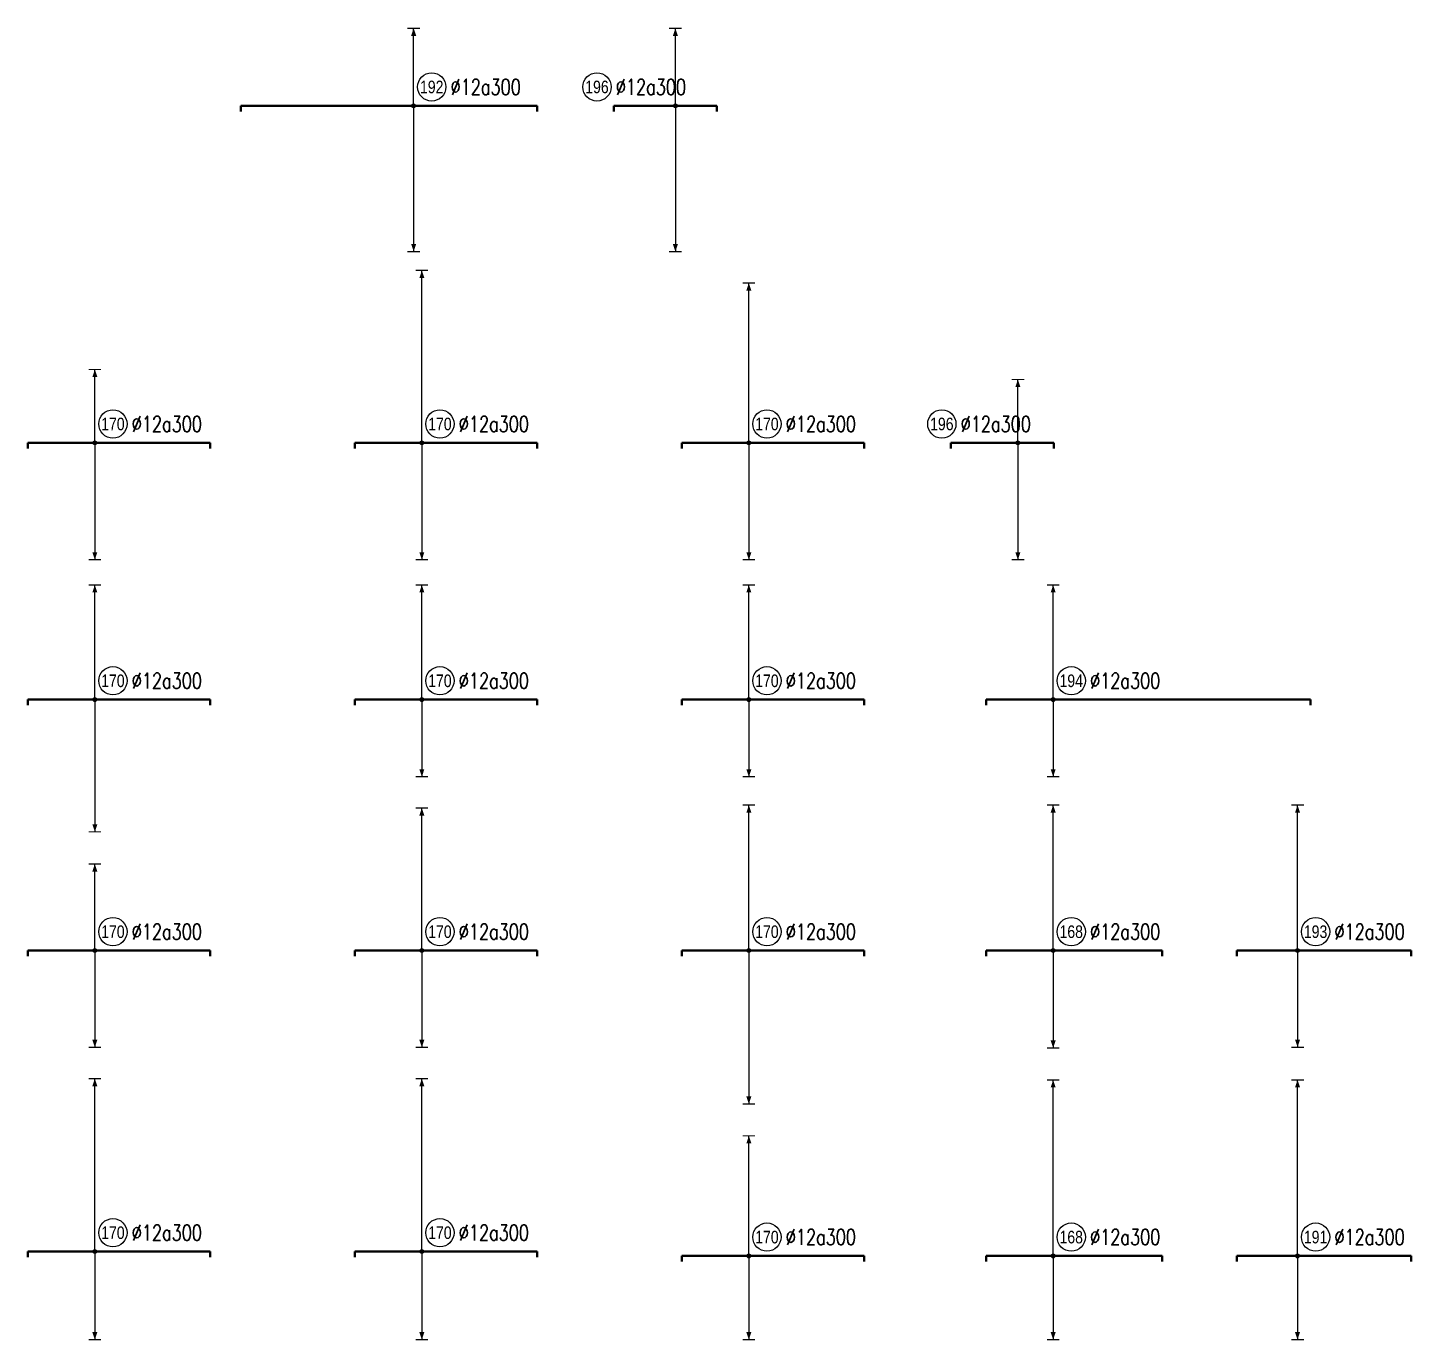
# Model space of a CAD drawing. Header units: millimetres. Extents: x -415354 to 883813, y -531490 to 486716.
# Drawn here: x 158250 to 202255, y -71620 to -29880 of the extents above; entities that cross this region are included whole.
import ezdxf
from ezdxf.enums import TextEntityAlignment as Align

# ---------------------------------------------------------------- set-up
doc = ezdxf.new("R2010")
doc.units = ezdxf.units.MM
doc.header["$MEASUREMENT"] = 0
for name, color, linetype, lineweight in [('NDC_S_DIM', 1, 'Continuous', 15), ('NDC_S_REBAR', 4, 'Continuous', 35), ('NDC_S_VN TEXT', 7, 'Continuous', 20)]:
    doc.layers.add(name, color=color, linetype=linetype, lineweight=lineweight)
doc.styles.add('ARIAL', font='arial.ttf', dxfattribs={"width": 0.8})
doc.styles.add('NDC_EN TXT', font='romans.shx', dxfattribs={"width": 0.8})

# ---------------------------------------------------------------- blocks, each defined once
blk = doc.blocks.new('*U158')
h = blk.add_hatch(color=6)
edge = h.paths.add_edge_path()
edge.add_arc((-5.03, 0), 0.3, 0, 360)
at = {"layer": 'NDC_S_DIM', "color": 8}
for q in [(-5.03, 12.32), (-5.03, -23.18)]:
    blk.add_line((-5.03, 0), q, dxfattribs=at)
for points in [[(-6.03, 12.32, 0.2, 0.2, 0), (-4.03, 12.32, 0, 0, 0)], [(-6.03, -23.18, 0.2, 0.2, 0), (-4.03, -23.18, 0, 0, 0)]]:
    blk.add_lwpolyline(points, format="xyseb", dxfattribs=at)
at = {"layer": 'NDC_S_DIM'}
blk.add_circle((-2.16, 3), 2.25, dxfattribs=at)
at = {"layer": 'NDC_S_DIM', "color": 6}
blk.add_circle((-5.03, 0), 0.3, dxfattribs=at)
at = {"layer": 'NDC_S_DIM', "color": 8}
for points in [[(-5.43, 11.12), (-5.03, 12.32), (-4.63, 11.12)], [(-5.43, -21.98), (-5.03, -23.18), (-4.63, -21.98)]]:
    blk.add_solid(points, dxfattribs=at)
at = {"layer": 'NDC_S_REBAR'}
for p, q in [((0, 0), (-32.51, 0)), ((-32.51, 0), (-32.51, -0.9)), ((0, 0), (14.59, 0)), ((14.59, 0), (14.59, -0.9)), ((-32.51, -0.9), (-32.51, -0.9)), ((14.59, -0.9), (14.59, -0.9))]:
    blk.add_line(p, q, dxfattribs=at)
at = {"layer": 'NDC_S_VN TEXT', "style": 'ARIAL', "width": 0.8}
blk.add_attdef('KHT', text='', height=2, dxfattribs=at).set_placement((-2.16, 3), align=Align.MIDDLE_CENTER)
at = {"layer": 'NDC_S_VN TEXT', "color": 3, "style": 'NDC_EN TXT', "width": 0.75}
blk.add_attdef('DKT', (0.84, 1.75), '', height=2.5, dxfattribs=at)
blk = doc.blocks.new('*U156')
h = blk.add_hatch(color=6)
edge = h.paths.add_edge_path()
edge.add_arc((-5.03, 0), 0.3, 0, 360)
at = {"layer": 'NDC_S_DIM', "color": 8}
for q in [(-5.03, 12.32), (-5.03, -23.18)]:
    blk.add_line((-5.03, 0), q, dxfattribs=at)
for points in [[(-6.03, 12.32, 0.2, 0.2, 0), (-4.03, 12.32, 0, 0, 0)], [(-6.03, -23.18, 0.2, 0.2, 0), (-4.03, -23.18, 0, 0, 0)]]:
    blk.add_lwpolyline(points, format="xyseb", dxfattribs=at)
at = {"layer": 'NDC_S_DIM'}
blk.add_circle((-17.5, 3), 2.25, dxfattribs=at)
at = {"layer": 'NDC_S_DIM', "color": 6}
blk.add_circle((-5.03, 0), 0.3, dxfattribs=at)
at = {"layer": 'NDC_S_DIM', "color": 8}
for points in [[(-5.43, 11.12), (-5.03, 12.32), (-4.63, 11.12)], [(-5.43, -21.98), (-5.03, -23.18), (-4.63, -21.98)]]:
    blk.add_solid(points, dxfattribs=at)
at = {"layer": 'NDC_S_REBAR'}
for p, q in [((0, 0), (-14.83, 0)), ((-14.83, 0), (-14.83, -0.9)), ((0, 0), (1.56, 0)), ((1.56, 0), (1.56, -0.9)), ((-14.83, -0.9), (-14.83, -0.9)), ((1.56, -0.9), (1.56, -0.9))]:
    blk.add_line(p, q, dxfattribs=at)
at = {"layer": 'NDC_S_VN TEXT', "style": 'ARIAL', "width": 0.8}
blk.add_attdef('KHT', text='', height=2, dxfattribs=at).set_placement((-17.5, 3), align=Align.MIDDLE_CENTER)
at = {"layer": 'NDC_S_VN TEXT', "color": 3, "style": 'NDC_EN TXT', "width": 0.75}
blk.add_attdef('DKT', (-14.5, 1.75), '', height=2.5, dxfattribs=at)
blk = doc.blocks.new('*U151')
h = blk.add_hatch(color=6)
edge = h.paths.add_edge_path()
edge.add_arc((-5.03, 0), 0.3, 0, 360)
at = {"layer": 'NDC_S_DIM', "color": 8}
for q in [(-5.03, 11.66), (-5.03, -18.59)]:
    blk.add_line((-5.03, 0), q, dxfattribs=at)
for points in [[(-6.03, 11.66, 0.2, 0.2, 0), (-4.03, 11.66, 0, 0, 0)], [(-6.03, -18.59, 0.2, 0.2, 0), (-4.03, -18.59, 0, 0, 0)]]:
    blk.add_lwpolyline(points, format="xyseb", dxfattribs=at)
at = {"layer": 'NDC_S_DIM'}
blk.add_circle((-2.16, 3), 2.25, dxfattribs=at)
at = {"layer": 'NDC_S_DIM', "color": 6}
blk.add_circle((-5.03, 0), 0.3, dxfattribs=at)
at = {"layer": 'NDC_S_DIM', "color": 8}
for points in [[(-5.43, 10.46), (-5.03, 11.66), (-4.63, 10.46)], [(-5.43, -17.39), (-5.03, -18.59), (-4.63, -17.39)]]:
    blk.add_solid(points, dxfattribs=at)
at = {"layer": 'NDC_S_REBAR'}
for p, q in [((0, 0), (-15.71, 0)), ((-15.71, 0), (-15.71, -0.9)), ((0, 0), (13.29, 0)), ((13.29, 0), (13.29, -0.9)), ((-15.71, -0.9), (-15.71, -0.9)), ((13.29, -0.9), (13.29, -0.9))]:
    blk.add_line(p, q, dxfattribs=at)
at = {"layer": 'NDC_S_VN TEXT', "style": 'ARIAL', "width": 0.8}
blk.add_attdef('KHT', text='', height=2, dxfattribs=at).set_placement((-2.16, 3), align=Align.MIDDLE_CENTER)
at = {"layer": 'NDC_S_VN TEXT', "color": 3, "style": 'NDC_EN TXT', "width": 0.75}
blk.add_attdef('DKT', (0.84, 1.75), '', height=2.5, dxfattribs=at)
blk = doc.blocks.new('*U146')
h = blk.add_hatch(color=6)
edge = h.paths.add_edge_path()
edge.add_arc((-5.03, 0), 0.3, 0, 360)
at = {"layer": 'NDC_S_DIM', "color": 8}
for q in [(-5.03, 27.41), (-5.03, -18.59)]:
    blk.add_line((-5.03, 0), q, dxfattribs=at)
for points in [[(-6.03, 27.41, 0.2, 0.2, 0), (-4.03, 27.41, 0, 0, 0)], [(-6.03, -18.59, 0.2, 0.2, 0), (-4.03, -18.59, 0, 0, 0)]]:
    blk.add_lwpolyline(points, format="xyseb", dxfattribs=at)
at = {"layer": 'NDC_S_DIM'}
blk.add_circle((-2.16, 3), 2.25, dxfattribs=at)
at = {"layer": 'NDC_S_DIM', "color": 6}
blk.add_circle((-5.03, 0), 0.3, dxfattribs=at)
at = {"layer": 'NDC_S_DIM', "color": 8}
for points in [[(-5.43, 26.21), (-5.03, 27.41), (-4.63, 26.21)], [(-5.43, -17.39), (-5.03, -18.59), (-4.63, -17.39)]]:
    blk.add_solid(points, dxfattribs=at)
at = {"layer": 'NDC_S_REBAR'}
for p, q in [((0, 0), (-15.71, 0)), ((-15.71, 0), (-15.71, -0.9)), ((0, 0), (13.29, 0)), ((13.29, 0), (13.29, -0.9)), ((-15.71, -0.9), (-15.71, -0.9)), ((13.29, -0.9), (13.29, -0.9))]:
    blk.add_line(p, q, dxfattribs=at)
at = {"layer": 'NDC_S_VN TEXT', "style": 'ARIAL', "width": 0.8}
blk.add_attdef('KHT', text='', height=2, dxfattribs=at).set_placement((-2.16, 3), align=Align.MIDDLE_CENTER)
at = {"layer": 'NDC_S_VN TEXT', "color": 3, "style": 'NDC_EN TXT', "width": 0.75}
blk.add_attdef('DKT', (0.84, 1.75), '', height=2.5, dxfattribs=at)
blk = doc.blocks.new('*U147')
h = blk.add_hatch(color=6)
edge = h.paths.add_edge_path()
edge.add_arc((-5.03, 0), 0.3, 0, 360)
at = {"layer": 'NDC_S_DIM', "color": 8}
for q in [(-5.03, 25.41), (-5.03, -18.59)]:
    blk.add_line((-5.03, 0), q, dxfattribs=at)
for points in [[(-6.03, 25.41, 0.2, 0.2, 0), (-4.03, 25.41, 0, 0, 0)], [(-6.03, -18.59, 0.2, 0.2, 0), (-4.03, -18.59, 0, 0, 0)]]:
    blk.add_lwpolyline(points, format="xyseb", dxfattribs=at)
at = {"layer": 'NDC_S_DIM'}
blk.add_circle((-2.16, 3), 2.25, dxfattribs=at)
at = {"layer": 'NDC_S_DIM', "color": 6}
blk.add_circle((-5.03, 0), 0.3, dxfattribs=at)
at = {"layer": 'NDC_S_DIM', "color": 8}
for points in [[(-5.43, 24.21), (-5.03, 25.41), (-4.63, 24.21)], [(-5.43, -17.39), (-5.03, -18.59), (-4.63, -17.39)]]:
    blk.add_solid(points, dxfattribs=at)
at = {"layer": 'NDC_S_REBAR'}
for p, q in [((0, 0), (-15.71, 0)), ((-15.71, 0), (-15.71, -0.9)), ((0, 0), (13.29, 0)), ((13.29, 0), (13.29, -0.9)), ((-15.71, -0.9), (-15.71, -0.9)), ((13.29, -0.9), (13.29, -0.9))]:
    blk.add_line(p, q, dxfattribs=at)
at = {"layer": 'NDC_S_VN TEXT', "style": 'ARIAL', "width": 0.8}
blk.add_attdef('KHT', text='', height=2, dxfattribs=at).set_placement((-2.16, 3), align=Align.MIDDLE_CENTER)
at = {"layer": 'NDC_S_VN TEXT', "color": 3, "style": 'NDC_EN TXT', "width": 0.75}
blk.add_attdef('DKT', (0.84, 1.75), '', height=2.5, dxfattribs=at)
blk = doc.blocks.new('*U148')
h = blk.add_hatch(color=6)
edge = h.paths.add_edge_path()
edge.add_arc((-5.03, 0), 0.3, 0, 360)
at = {"layer": 'NDC_S_DIM', "color": 8}
for q in [(-5.03, 10.07), (-5.03, -18.59)]:
    blk.add_line((-5.03, 0), q, dxfattribs=at)
for points in [[(-6.03, 10.07, 0.2, 0.2, 0), (-4.03, 10.07, 0, 0, 0)], [(-6.03, -18.59, 0.2, 0.2, 0), (-4.03, -18.59, 0, 0, 0)]]:
    blk.add_lwpolyline(points, format="xyseb", dxfattribs=at)
at = {"layer": 'NDC_S_DIM'}
blk.add_circle((-17.13, 3), 2.25, dxfattribs=at)
at = {"layer": 'NDC_S_DIM', "color": 6}
blk.add_circle((-5.03, 0), 0.3, dxfattribs=at)
at = {"layer": 'NDC_S_DIM', "color": 8}
for points in [[(-5.43, 8.87), (-5.03, 10.07), (-4.63, 8.87)], [(-5.43, -17.39), (-5.03, -18.59), (-4.63, -17.39)]]:
    blk.add_solid(points, dxfattribs=at)
at = {"layer": 'NDC_S_REBAR'}
for p, q in [((0, 0), (-15.71, 0)), ((-15.71, 0), (-15.71, -0.9)), ((0, 0), (0.67, 0)), ((0.67, 0), (0.67, -0.9)), ((-15.71, -0.9), (-15.71, -0.9)), ((0.67, -0.9), (0.67, -0.9))]:
    blk.add_line(p, q, dxfattribs=at)
at = {"layer": 'NDC_S_VN TEXT', "style": 'ARIAL', "width": 0.8}
blk.add_attdef('KHT', text='', height=2, dxfattribs=at).set_placement((-17.13, 3), align=Align.MIDDLE_CENTER)
at = {"layer": 'NDC_S_VN TEXT', "color": 3, "style": 'NDC_EN TXT', "width": 0.75}
blk.add_attdef('DKT', (-14.13, 1.75), '', height=2.5, dxfattribs=at)
blk = doc.blocks.new('*U98')
h = blk.add_hatch(color=6)
edge = h.paths.add_edge_path()
edge.add_arc((-5.03, 0), 0.3, 0, 360)
at = {"layer": 'NDC_S_DIM', "color": 8}
for q in [(-5.03, 18.24), (-5.03, -21.01)]:
    blk.add_line((-5.03, 0), q, dxfattribs=at)
for points in [[(-6.03, 18.24, 0.2, 0.2, 0), (-4.03, 18.24, 0, 0, 0)], [(-6.03, -21.01, 0.2, 0.2, 0), (-4.03, -21.01, 0, 0, 0)]]:
    blk.add_lwpolyline(points, format="xyseb", dxfattribs=at)
at = {"layer": 'NDC_S_DIM'}
blk.add_circle((-2.16, 3), 2.25, dxfattribs=at)
at = {"layer": 'NDC_S_DIM', "color": 6}
blk.add_circle((-5.03, 0), 0.3, dxfattribs=at)
at = {"layer": 'NDC_S_DIM', "color": 8}
for points in [[(-5.43, 17.04), (-5.03, 18.24), (-4.63, 17.04)], [(-5.43, -19.81), (-5.03, -21.01), (-4.63, -19.81)]]:
    blk.add_solid(points, dxfattribs=at)
at = {"layer": 'NDC_S_REBAR'}
for p, q in [((0, 0), (-15.71, 0)), ((-15.71, 0), (-15.71, -0.9)), ((0, 0), (13.29, 0)), ((13.29, 0), (13.29, -0.9)), ((-15.71, -0.9), (-15.71, -0.9)), ((13.29, -0.9), (13.29, -0.9))]:
    blk.add_line(p, q, dxfattribs=at)
at = {"layer": 'NDC_S_VN TEXT', "style": 'ARIAL', "width": 0.8}
blk.add_attdef('KHT', text='', height=2, dxfattribs=at).set_placement((-2.16, 3), align=Align.MIDDLE_CENTER)
at = {"layer": 'NDC_S_VN TEXT', "color": 3, "style": 'NDC_EN TXT', "width": 0.75}
blk.add_attdef('DKT', (0.84, 1.75), '', height=2.5, dxfattribs=at)
blk = doc.blocks.new('*U95')
h = blk.add_hatch(color=6)
edge = h.paths.add_edge_path()
edge.add_arc((-5.03, 0), 0.3, 0, 360)
at = {"layer": 'NDC_S_DIM', "color": 8}
for q in [(-5.03, 18.24), (-5.03, -12.26)]:
    blk.add_line((-5.03, 0), q, dxfattribs=at)
for points in [[(-6.03, 18.24, 0.2, 0.2, 0), (-4.03, 18.24, 0, 0, 0)], [(-6.03, -12.26, 0.2, 0.2, 0), (-4.03, -12.26, 0, 0, 0)]]:
    blk.add_lwpolyline(points, format="xyseb", dxfattribs=at)
at = {"layer": 'NDC_S_DIM'}
blk.add_circle((-2.16, 3), 2.25, dxfattribs=at)
at = {"layer": 'NDC_S_DIM', "color": 6}
blk.add_circle((-5.03, 0), 0.3, dxfattribs=at)
at = {"layer": 'NDC_S_DIM', "color": 8}
for points in [[(-5.43, 17.04), (-5.03, 18.24), (-4.63, 17.04)], [(-5.43, -11.06), (-5.03, -12.26), (-4.63, -11.06)]]:
    blk.add_solid(points, dxfattribs=at)
at = {"layer": 'NDC_S_REBAR'}
for p, q in [((0, 0), (-15.71, 0)), ((-15.71, 0), (-15.71, -0.9)), ((0, 0), (13.29, 0)), ((13.29, 0), (13.29, -0.9)), ((-15.71, -0.9), (-15.71, -0.9)), ((13.29, -0.9), (13.29, -0.9))]:
    blk.add_line(p, q, dxfattribs=at)
at = {"layer": 'NDC_S_VN TEXT', "style": 'ARIAL', "width": 0.8}
blk.add_attdef('KHT', text='', height=2, dxfattribs=at).set_placement((-2.16, 3), align=Align.MIDDLE_CENTER)
at = {"layer": 'NDC_S_VN TEXT', "color": 3, "style": 'NDC_EN TXT', "width": 0.75}
blk.add_attdef('DKT', (0.84, 1.75), '', height=2.5, dxfattribs=at)
blk = doc.blocks.new('*U96')
h = blk.add_hatch(color=6)
edge = h.paths.add_edge_path()
edge.add_arc((-5.03, 0), 0.3, 0, 360)
at = {"layer": 'NDC_S_DIM', "color": 8}
for q in [(-5.03, 18.24), (-5.03, -12.26)]:
    blk.add_line((-5.03, 0), q, dxfattribs=at)
for points in [[(-6.03, 18.24, 0.2, 0.2, 0), (-4.03, 18.24, 0, 0, 0)], [(-6.03, -12.26, 0.2, 0.2, 0), (-4.03, -12.26, 0, 0, 0)]]:
    blk.add_lwpolyline(points, format="xyseb", dxfattribs=at)
at = {"layer": 'NDC_S_DIM'}
blk.add_circle((-2.16, 3), 2.25, dxfattribs=at)
at = {"layer": 'NDC_S_DIM', "color": 6}
blk.add_circle((-5.03, 0), 0.3, dxfattribs=at)
at = {"layer": 'NDC_S_DIM', "color": 8}
for points in [[(-5.43, 17.04), (-5.03, 18.24), (-4.63, 17.04)], [(-5.43, -11.06), (-5.03, -12.26), (-4.63, -11.06)]]:
    blk.add_solid(points, dxfattribs=at)
at = {"layer": 'NDC_S_REBAR'}
for p, q in [((0, 0), (-15.71, 0)), ((-15.71, 0), (-15.71, -0.9)), ((0, 0), (13.29, 0)), ((13.29, 0), (13.29, -0.9)), ((-15.71, -0.9), (-15.71, -0.9)), ((13.29, -0.9), (13.29, -0.9))]:
    blk.add_line(p, q, dxfattribs=at)
at = {"layer": 'NDC_S_VN TEXT', "style": 'ARIAL', "width": 0.8}
blk.add_attdef('KHT', text='', height=2, dxfattribs=at).set_placement((-2.16, 3), align=Align.MIDDLE_CENTER)
at = {"layer": 'NDC_S_VN TEXT', "color": 3, "style": 'NDC_EN TXT', "width": 0.75}
blk.add_attdef('DKT', (0.84, 1.75), '', height=2.5, dxfattribs=at)
blk = doc.blocks.new('*U92')
h = blk.add_hatch(color=6)
edge = h.paths.add_edge_path()
edge.add_arc((-5.03, 0), 0.3, 0, 360)
at = {"layer": 'NDC_S_DIM', "color": 8}
for q in [(-5.03, 18.24), (-5.03, -12.26)]:
    blk.add_line((-5.03, 0), q, dxfattribs=at)
for points in [[(-6.03, 18.24, 0.2, 0.2, 0), (-4.03, 18.24, 0, 0, 0)], [(-6.03, -12.26, 0.2, 0.2, 0), (-4.03, -12.26, 0, 0, 0)]]:
    blk.add_lwpolyline(points, format="xyseb", dxfattribs=at)
at = {"layer": 'NDC_S_DIM'}
blk.add_circle((-2.16, 3), 2.25, dxfattribs=at)
at = {"layer": 'NDC_S_DIM', "color": 6}
blk.add_circle((-5.03, 0), 0.3, dxfattribs=at)
at = {"layer": 'NDC_S_DIM', "color": 8}
for points in [[(-5.43, 17.04), (-5.03, 18.24), (-4.63, 17.04)], [(-5.43, -11.06), (-5.03, -12.26), (-4.63, -11.06)]]:
    blk.add_solid(points, dxfattribs=at)
at = {"layer": 'NDC_S_REBAR'}
for p, q in [((0, 0), (-15.71, 0)), ((-15.71, 0), (-15.71, -0.9)), ((0, 0), (35.9, 0)), ((35.9, 0), (35.9, -0.9)), ((-15.71, -0.9), (-15.71, -0.9)), ((35.9, -0.9), (35.9, -0.9))]:
    blk.add_line(p, q, dxfattribs=at)
at = {"layer": 'NDC_S_VN TEXT', "style": 'ARIAL', "width": 0.8}
blk.add_attdef('KHT', text='', height=2, dxfattribs=at).set_placement((-2.16, 3), align=Align.MIDDLE_CENTER)
at = {"layer": 'NDC_S_VN TEXT', "color": 3, "style": 'NDC_EN TXT', "width": 0.75}
blk.add_attdef('DKT', (0.84, 1.75), '', height=2.5, dxfattribs=at)
blk = doc.blocks.new('*U1228')
h = blk.add_hatch(color=6)
edge = h.paths.add_edge_path()
edge.add_arc((-5.03, 0), 0.3, 0, 360)
at = {"layer": 'NDC_S_DIM', "color": 8}
for q in [(-5.03, 13.75), (-5.03, -15.37)]:
    blk.add_line((-5.03, 0), q, dxfattribs=at)
for points in [[(-6.03, 13.75, 0.2, 0.2, 0), (-4.03, 13.75, 0, 0, 0)], [(-6.03, -15.37, 0.2, 0.2, 0), (-4.03, -15.37, 0, 0, 0)]]:
    blk.add_lwpolyline(points, format="xyseb", dxfattribs=at)
at = {"layer": 'NDC_S_DIM'}
blk.add_circle((-2.16, 3), 2.25, dxfattribs=at)
at = {"layer": 'NDC_S_DIM', "color": 6}
blk.add_circle((-5.03, 0), 0.3, dxfattribs=at)
at = {"layer": 'NDC_S_DIM', "color": 8}
for points in [[(-5.43, 12.55), (-5.03, 13.75), (-4.63, 12.55)], [(-5.43, -14.17), (-5.03, -15.37), (-4.63, -14.17)]]:
    blk.add_solid(points, dxfattribs=at)
at = {"layer": 'NDC_S_REBAR'}
for p, q in [((0, 0), (-15.71, 0)), ((-15.71, 0), (-15.71, -0.9)), ((0, 0), (13.29, 0)), ((13.29, 0), (13.29, -0.9)), ((-15.71, -0.9), (-15.71, -0.9)), ((13.29, -0.9), (13.29, -0.9))]:
    blk.add_line(p, q, dxfattribs=at)
at = {"layer": 'NDC_S_VN TEXT', "style": 'ARIAL', "width": 0.8}
blk.add_attdef('KHT', text='', height=2, dxfattribs=at).set_placement((-2.16, 3), align=Align.MIDDLE_CENTER)
at = {"layer": 'NDC_S_VN TEXT', "color": 3, "style": 'NDC_EN TXT', "width": 0.75}
blk.add_attdef('DKT', (0.84, 1.75), '', height=2.5, dxfattribs=at)
blk = doc.blocks.new('*U84')
h = blk.add_hatch(color=6)
edge = h.paths.add_edge_path()
edge.add_arc((-5.03, 0), 0.3, 0, 360)
at = {"layer": 'NDC_S_DIM', "color": 8}
for q in [(-5.03, 22.66), (-5.03, -15.37)]:
    blk.add_line((-5.03, 0), q, dxfattribs=at)
for points in [[(-6.03, 22.66, 0.2, 0.2, 0), (-4.03, 22.66, 0, 0, 0)], [(-6.03, -15.37, 0.2, 0.2, 0), (-4.03, -15.37, 0, 0, 0)]]:
    blk.add_lwpolyline(points, format="xyseb", dxfattribs=at)
at = {"layer": 'NDC_S_DIM'}
blk.add_circle((-2.16, 3), 2.25, dxfattribs=at)
at = {"layer": 'NDC_S_DIM', "color": 6}
blk.add_circle((-5.03, 0), 0.3, dxfattribs=at)
at = {"layer": 'NDC_S_DIM', "color": 8}
for points in [[(-5.43, 21.46), (-5.03, 22.66), (-4.63, 21.46)], [(-5.43, -14.17), (-5.03, -15.37), (-4.63, -14.17)]]:
    blk.add_solid(points, dxfattribs=at)
at = {"layer": 'NDC_S_REBAR'}
for p, q in [((0, 0), (-15.71, 0)), ((-15.71, 0), (-15.71, -0.9)), ((0, 0), (13.29, 0)), ((13.29, 0), (13.29, -0.9)), ((-15.71, -0.9), (-15.71, -0.9)), ((13.29, -0.9), (13.29, -0.9))]:
    blk.add_line(p, q, dxfattribs=at)
at = {"layer": 'NDC_S_VN TEXT', "style": 'ARIAL', "width": 0.8}
blk.add_attdef('KHT', text='', height=2, dxfattribs=at).set_placement((-2.16, 3), align=Align.MIDDLE_CENTER)
at = {"layer": 'NDC_S_VN TEXT', "color": 3, "style": 'NDC_EN TXT', "width": 0.75}
blk.add_attdef('DKT', (0.84, 1.75), '', height=2.5, dxfattribs=at)
blk = doc.blocks.new('*U81')
h = blk.add_hatch(color=6)
edge = h.paths.add_edge_path()
edge.add_arc((-5.03, 0), 0.3, 0, 360)
at = {"layer": 'NDC_S_DIM', "color": 8}
for q in [(-5.03, 23.13), (-5.03, -24.39)]:
    blk.add_line((-5.03, 0), q, dxfattribs=at)
for points in [[(-6.03, 23.13, 0.2, 0.2, 0), (-4.03, 23.13, 0, 0, 0)], [(-6.03, -24.39, 0.2, 0.2, 0), (-4.03, -24.39, 0, 0, 0)]]:
    blk.add_lwpolyline(points, format="xyseb", dxfattribs=at)
at = {"layer": 'NDC_S_DIM'}
blk.add_circle((-2.16, 3), 2.25, dxfattribs=at)
at = {"layer": 'NDC_S_DIM', "color": 6}
blk.add_circle((-5.03, 0), 0.3, dxfattribs=at)
at = {"layer": 'NDC_S_DIM', "color": 8}
for points in [[(-5.43, 21.93), (-5.03, 23.13), (-4.63, 21.93)], [(-5.43, -23.19), (-5.03, -24.39), (-4.63, -23.19)]]:
    blk.add_solid(points, dxfattribs=at)
at = {"layer": 'NDC_S_REBAR'}
for p, q in [((0, 0), (-15.71, 0)), ((-15.71, 0), (-15.71, -0.9)), ((0, 0), (13.29, 0)), ((13.29, 0), (13.29, -0.9)), ((-15.71, -0.9), (-15.71, -0.9)), ((13.29, -0.9), (13.29, -0.9))]:
    blk.add_line(p, q, dxfattribs=at)
at = {"layer": 'NDC_S_VN TEXT', "style": 'ARIAL', "width": 0.8}
blk.add_attdef('KHT', text='', height=2, dxfattribs=at).set_placement((-2.16, 3), align=Align.MIDDLE_CENTER)
at = {"layer": 'NDC_S_VN TEXT', "color": 3, "style": 'NDC_EN TXT', "width": 0.75}
blk.add_attdef('DKT', (0.84, 1.75), '', height=2.5, dxfattribs=at)
blk = doc.blocks.new('*U82')
h = blk.add_hatch(color=6)
edge = h.paths.add_edge_path()
edge.add_arc((-5.03, 0), 0.3, 0, 360)
at = {"layer": 'NDC_S_DIM', "color": 8}
for q in [(-5.03, 23.13), (-5.03, -15.49)]:
    blk.add_line((-5.03, 0), q, dxfattribs=at)
for points in [[(-6.03, 23.13, 0.2, 0.2, 0), (-4.03, 23.13, 0, 0, 0)], [(-6.03, -15.49, 0.2, 0.2, 0), (-4.03, -15.49, 0, 0, 0)]]:
    blk.add_lwpolyline(points, format="xyseb", dxfattribs=at)
at = {"layer": 'NDC_S_DIM'}
blk.add_circle((-2.16, 3), 2.25, dxfattribs=at)
at = {"layer": 'NDC_S_DIM', "color": 6}
blk.add_circle((-5.03, 0), 0.3, dxfattribs=at)
at = {"layer": 'NDC_S_DIM', "color": 8}
for points in [[(-5.43, 21.93), (-5.03, 23.13), (-4.63, 21.93)], [(-5.43, -14.29), (-5.03, -15.49), (-4.63, -14.29)]]:
    blk.add_solid(points, dxfattribs=at)
at = {"layer": 'NDC_S_REBAR'}
for p, q in [((0, 0), (-15.71, 0)), ((-15.71, 0), (-15.71, -0.9)), ((0, 0), (12.29, 0)), ((12.29, 0), (12.29, -0.9)), ((-15.71, -0.9), (-15.71, -0.9)), ((12.29, -0.9), (12.29, -0.9))]:
    blk.add_line(p, q, dxfattribs=at)
at = {"layer": 'NDC_S_VN TEXT', "style": 'ARIAL', "width": 0.8}
blk.add_attdef('KHT', text='', height=2, dxfattribs=at).set_placement((-2.16, 3), align=Align.MIDDLE_CENTER)
at = {"layer": 'NDC_S_VN TEXT', "color": 3, "style": 'NDC_EN TXT', "width": 0.75}
blk.add_attdef('DKT', (0.84, 1.75), '', height=2.5, dxfattribs=at)
blk = doc.blocks.new('*U83')
h = blk.add_hatch(color=6)
edge = h.paths.add_edge_path()
edge.add_arc((-5.03, 0), 0.3, 0, 360)
at = {"layer": 'NDC_S_DIM', "color": 8}
for q in [(-5.03, 23.13), (-5.03, -15.37)]:
    blk.add_line((-5.03, 0), q, dxfattribs=at)
for points in [[(-6.03, 23.13, 0.2, 0.2, 0), (-4.03, 23.13, 0, 0, 0)], [(-6.03, -15.37, 0.2, 0.2, 0), (-4.03, -15.37, 0, 0, 0)]]:
    blk.add_lwpolyline(points, format="xyseb", dxfattribs=at)
at = {"layer": 'NDC_S_DIM'}
blk.add_circle((-2.16, 3), 2.25, dxfattribs=at)
at = {"layer": 'NDC_S_DIM', "color": 6}
blk.add_circle((-5.03, 0), 0.3, dxfattribs=at)
at = {"layer": 'NDC_S_DIM', "color": 8}
for points in [[(-5.43, 21.93), (-5.03, 23.13), (-4.63, 21.93)], [(-5.43, -14.17), (-5.03, -15.37), (-4.63, -14.17)]]:
    blk.add_solid(points, dxfattribs=at)
at = {"layer": 'NDC_S_REBAR'}
for p, q in [((0, 0), (-14.71, 0)), ((-14.71, 0), (-14.71, -0.9)), ((0, 0), (13.02, 0)), ((13.02, 0), (13.02, -0.9)), ((-14.71, -0.9), (-14.71, -0.9)), ((13.02, -0.9), (13.02, -0.9))]:
    blk.add_line(p, q, dxfattribs=at)
at = {"layer": 'NDC_S_VN TEXT', "style": 'ARIAL', "width": 0.8}
blk.add_attdef('KHT', text='', height=2, dxfattribs=at).set_placement((-2.16, 3), align=Align.MIDDLE_CENTER)
at = {"layer": 'NDC_S_VN TEXT', "color": 3, "style": 'NDC_EN TXT', "width": 0.75}
blk.add_attdef('DKT', (0.84, 1.75), '', height=2.5, dxfattribs=at)
blk = doc.blocks.new('*U1235')
h = blk.add_hatch(color=6)
edge = h.paths.add_edge_path()
edge.add_arc((-5.03, 0), 0.3, 0, 360)
at = {"layer": 'NDC_S_DIM', "color": 8}
for q in [(-5.03, 27.49), (-5.03, -14.01)]:
    blk.add_line((-5.03, 0), q, dxfattribs=at)
for points in [[(-6.03, 27.49, 0.2, 0.2, 0), (-4.03, 27.49, 0, 0, 0)], [(-6.03, -14.01, 0.2, 0.2, 0), (-4.03, -14.01, 0, 0, 0)]]:
    blk.add_lwpolyline(points, format="xyseb", dxfattribs=at)
at = {"layer": 'NDC_S_DIM'}
blk.add_circle((-2.16, 3), 2.25, dxfattribs=at)
at = {"layer": 'NDC_S_DIM', "color": 6}
blk.add_circle((-5.03, 0), 0.3, dxfattribs=at)
at = {"layer": 'NDC_S_DIM', "color": 8}
for points in [[(-5.43, 26.29), (-5.03, 27.49), (-4.63, 26.29)], [(-5.43, -12.81), (-5.03, -14.01), (-4.63, -12.81)]]:
    blk.add_solid(points, dxfattribs=at)
at = {"layer": 'NDC_S_REBAR'}
for p, q in [((0, 0), (-15.71, 0)), ((-15.71, 0), (-15.71, -0.9)), ((0, 0), (13.29, 0)), ((13.29, 0), (13.29, -0.9)), ((-15.71, -0.9), (-15.71, -0.9)), ((13.29, -0.9), (13.29, -0.9))]:
    blk.add_line(p, q, dxfattribs=at)
at = {"layer": 'NDC_S_VN TEXT', "style": 'ARIAL', "width": 0.8}
blk.add_attdef('KHT', text='', height=2, dxfattribs=at).set_placement((-2.16, 3), align=Align.MIDDLE_CENTER)
at = {"layer": 'NDC_S_VN TEXT', "color": 3, "style": 'NDC_EN TXT', "width": 0.75}
blk.add_attdef('DKT', (0.84, 1.75), '', height=2.5, dxfattribs=at)
blk = doc.blocks.new('*U1236')
h = blk.add_hatch(color=6)
edge = h.paths.add_edge_path()
edge.add_arc((-5.03, 0), 0.3, 0, 360)
at = {"layer": 'NDC_S_DIM', "color": 8}
for q in [(-5.03, 27.49), (-5.03, -14.01)]:
    blk.add_line((-5.03, 0), q, dxfattribs=at)
for points in [[(-6.03, 27.49, 0.2, 0.2, 0), (-4.03, 27.49, 0, 0, 0)], [(-6.03, -14.01, 0.2, 0.2, 0), (-4.03, -14.01, 0, 0, 0)]]:
    blk.add_lwpolyline(points, format="xyseb", dxfattribs=at)
at = {"layer": 'NDC_S_DIM'}
blk.add_circle((-2.16, 3), 2.25, dxfattribs=at)
at = {"layer": 'NDC_S_DIM', "color": 6}
blk.add_circle((-5.03, 0), 0.3, dxfattribs=at)
at = {"layer": 'NDC_S_DIM', "color": 8}
for points in [[(-5.43, 26.29), (-5.03, 27.49), (-4.63, 26.29)], [(-5.43, -12.81), (-5.03, -14.01), (-4.63, -12.81)]]:
    blk.add_solid(points, dxfattribs=at)
at = {"layer": 'NDC_S_REBAR'}
for p, q in [((0, 0), (-15.71, 0)), ((-15.71, 0), (-15.71, -0.9)), ((0, 0), (13.29, 0)), ((13.29, 0), (13.29, -0.9)), ((-15.71, -0.9), (-15.71, -0.9)), ((13.29, -0.9), (13.29, -0.9))]:
    blk.add_line(p, q, dxfattribs=at)
at = {"layer": 'NDC_S_VN TEXT', "style": 'ARIAL', "width": 0.8}
blk.add_attdef('KHT', text='', height=2, dxfattribs=at).set_placement((-2.16, 3), align=Align.MIDDLE_CENTER)
at = {"layer": 'NDC_S_VN TEXT', "color": 3, "style": 'NDC_EN TXT', "width": 0.75}
blk.add_attdef('DKT', (0.84, 1.75), '', height=2.5, dxfattribs=at)
blk = doc.blocks.new('*U73')
h = blk.add_hatch(color=6)
edge = h.paths.add_edge_path()
edge.add_arc((-5.03, 0), 0.3, 0, 360)
at = {"layer": 'NDC_S_DIM', "color": 8}
for q in [(-5.03, 19.1), (-5.03, -13.31)]:
    blk.add_line((-5.03, 0), q, dxfattribs=at)
for points in [[(-6.03, 19.1, 0.2, 0.2, 0), (-4.03, 19.1, 0, 0, 0)], [(-6.03, -13.31, 0.2, 0.2, 0), (-4.03, -13.31, 0, 0, 0)]]:
    blk.add_lwpolyline(points, format="xyseb", dxfattribs=at)
at = {"layer": 'NDC_S_DIM'}
blk.add_circle((-2.16, 3), 2.25, dxfattribs=at)
at = {"layer": 'NDC_S_DIM', "color": 6}
blk.add_circle((-5.03, 0), 0.3, dxfattribs=at)
at = {"layer": 'NDC_S_DIM', "color": 8}
for points in [[(-5.43, 17.9), (-5.03, 19.1), (-4.63, 17.9)], [(-5.43, -12.11), (-5.03, -13.31), (-4.63, -12.11)]]:
    blk.add_solid(points, dxfattribs=at)
at = {"layer": 'NDC_S_REBAR'}
for p, q in [((0, 0), (-15.71, 0)), ((-15.71, 0), (-15.71, -0.9)), ((0, 0), (13.29, 0)), ((13.29, 0), (13.29, -0.9)), ((-15.71, -0.9), (-15.71, -0.9)), ((13.29, -0.9), (13.29, -0.9))]:
    blk.add_line(p, q, dxfattribs=at)
at = {"layer": 'NDC_S_VN TEXT', "style": 'ARIAL', "width": 0.8}
blk.add_attdef('KHT', text='', height=2, dxfattribs=at).set_placement((-2.16, 3), align=Align.MIDDLE_CENTER)
at = {"layer": 'NDC_S_VN TEXT', "color": 3, "style": 'NDC_EN TXT', "width": 0.75}
blk.add_attdef('DKT', (0.84, 1.75), '', height=2.5, dxfattribs=at)
blk = doc.blocks.new('*U69')
h = blk.add_hatch(color=6)
edge = h.paths.add_edge_path()
edge.add_arc((-5.03, 0), 0.3, 0, 360)
at = {"layer": 'NDC_S_DIM', "color": 8}
for q in [(-5.03, 27.99), (-5.03, -13.31)]:
    blk.add_line((-5.03, 0), q, dxfattribs=at)
for points in [[(-6.03, 27.99, 0.2, 0.2, 0), (-4.03, 27.99, 0, 0, 0)], [(-6.03, -13.31, 0.2, 0.2, 0), (-4.03, -13.31, 0, 0, 0)]]:
    blk.add_lwpolyline(points, format="xyseb", dxfattribs=at)
at = {"layer": 'NDC_S_DIM'}
blk.add_circle((-2.16, 3), 2.25, dxfattribs=at)
at = {"layer": 'NDC_S_DIM', "color": 6}
blk.add_circle((-5.03, 0), 0.3, dxfattribs=at)
at = {"layer": 'NDC_S_DIM', "color": 8}
for points in [[(-5.43, 26.79), (-5.03, 27.99), (-4.63, 26.79)], [(-5.43, -12.11), (-5.03, -13.31), (-4.63, -12.11)]]:
    blk.add_solid(points, dxfattribs=at)
at = {"layer": 'NDC_S_REBAR'}
for p, q in [((0, 0), (-15.71, 0)), ((-15.71, 0), (-15.71, -0.9)), ((0, 0), (12.28, 0)), ((12.28, 0), (12.28, -0.9)), ((-15.71, -0.9), (-15.71, -0.9)), ((12.28, -0.9), (12.28, -0.9))]:
    blk.add_line(p, q, dxfattribs=at)
at = {"layer": 'NDC_S_VN TEXT', "style": 'ARIAL', "width": 0.8}
blk.add_attdef('KHT', text='', height=2, dxfattribs=at).set_placement((-2.16, 3), align=Align.MIDDLE_CENTER)
at = {"layer": 'NDC_S_VN TEXT', "color": 3, "style": 'NDC_EN TXT', "width": 0.75}
blk.add_attdef('DKT', (0.84, 1.75), '', height=2.5, dxfattribs=at)
blk = doc.blocks.new('*U70')
h = blk.add_hatch(color=6)
edge = h.paths.add_edge_path()
edge.add_arc((-5.03, 0), 0.3, 0, 360)
at = {"layer": 'NDC_S_DIM', "color": 8}
for q in [(-5.03, 27.99), (-5.03, -13.31)]:
    blk.add_line((-5.03, 0), q, dxfattribs=at)
for points in [[(-6.03, 27.99, 0.2, 0.2, 0), (-4.03, 27.99, 0, 0, 0)], [(-6.03, -13.31, 0.2, 0.2, 0), (-4.03, -13.31, 0, 0, 0)]]:
    blk.add_lwpolyline(points, format="xyseb", dxfattribs=at)
at = {"layer": 'NDC_S_DIM'}
blk.add_circle((-2.16, 3), 2.25, dxfattribs=at)
at = {"layer": 'NDC_S_DIM', "color": 6}
blk.add_circle((-5.03, 0), 0.3, dxfattribs=at)
at = {"layer": 'NDC_S_DIM', "color": 8}
for points in [[(-5.43, 26.79), (-5.03, 27.99), (-4.63, 26.79)], [(-5.43, -12.11), (-5.03, -13.31), (-4.63, -12.11)]]:
    blk.add_solid(points, dxfattribs=at)
at = {"layer": 'NDC_S_REBAR'}
for p, q in [((0, 0), (-14.71, 0)), ((-14.71, 0), (-14.71, -0.9)), ((0, 0), (13.06, 0)), ((13.06, 0), (13.06, -0.9)), ((-14.71, -0.9), (-14.71, -0.9)), ((13.06, -0.9), (13.06, -0.9))]:
    blk.add_line(p, q, dxfattribs=at)
at = {"layer": 'NDC_S_VN TEXT', "style": 'ARIAL', "width": 0.8}
blk.add_attdef('KHT', text='', height=2, dxfattribs=at).set_placement((-2.16, 3), align=Align.MIDDLE_CENTER)
at = {"layer": 'NDC_S_VN TEXT', "color": 3, "style": 'NDC_EN TXT', "width": 0.75}
blk.add_attdef('DKT', (0.84, 1.75), '', height=2.5, dxfattribs=at)

msp = doc.modelspace()

# ---------------------------------------------------------------- block references
at = {"xscale": 200, "yscale": 200, "zscale": 200}
for name, p, values in [('*U158', (171531.9, -32364.7), {'KHT': '192', 'DKT': '%%c12a300'}), ('*U156', (179855.4, -32364.7), {'KHT': '196', 'DKT': '%%c12a300'}), ('*U146', (171792.4, -43081.6), {'KHT': '170', 'DKT': '%%c12a300'}), ('*U147', (182192.4, -43081.6), {'KHT': '170', 'DKT': '%%c12a300'}), ('*U151', (161392.4, -43081.6), {'KHT': '170', 'DKT': '%%c12a300'}), ('*U148', (190749.1, -43081.6), {'KHT': '196', 'DKT': '%%c12a300'}), ('*U98', (161392.4, -51247.9), {'KHT': '170', 'DKT': '%%c12a300'}), ('*U95', (171792.4, -51247.9), {'KHT': '170', 'DKT': '%%c12a300'}), ('*U96', (182192.4, -51247.9), {'KHT': '170', 'DKT': '%%c12a300'}), ('*U92', (191870.7, -51247.9), {'KHT': '194', 'DKT': '%%c12a300'}), ('*U84', (171792.4, -59226.8), {'KHT': '170', 'DKT': '%%c12a300'}), ('*U81', (182192.4, -59226.8), {'KHT': '170', 'DKT': '%%c12a300'}), ('*U82', (191870.7, -59226.8), {'KHT': '168', 'DKT': '%%c12a300'}), ('*U83', (199642.4, -59226.8), {'KHT': '193', 'DKT': '%%c12a300'}), ('*U1228', (161392.4, -59226.8), {'KHT': '170', 'DKT': '%%c12a300'}), ('*U1235', (161392.4, -68798.4), {'KHT': '170', 'DKT': '%%c12a300'}), ('*U1236', (171792.4, -68798.4), {'KHT': '170', 'DKT': '%%c12a300'}), ('*U69', (191870.7, -68937.8), {'KHT': '168', 'DKT': '%%c12a300'}), ('*U70', (199642.4, -68937.8), {'KHT': '191', 'DKT': '%%c12a300'}), ('*U73', (182192.4, -68937.8), {'KHT': '170', 'DKT': '%%c12a300'})]:
    msp.add_blockref(name, p, dxfattribs=at).add_auto_attribs(values)

doc.saveas('drawing.dxf')
